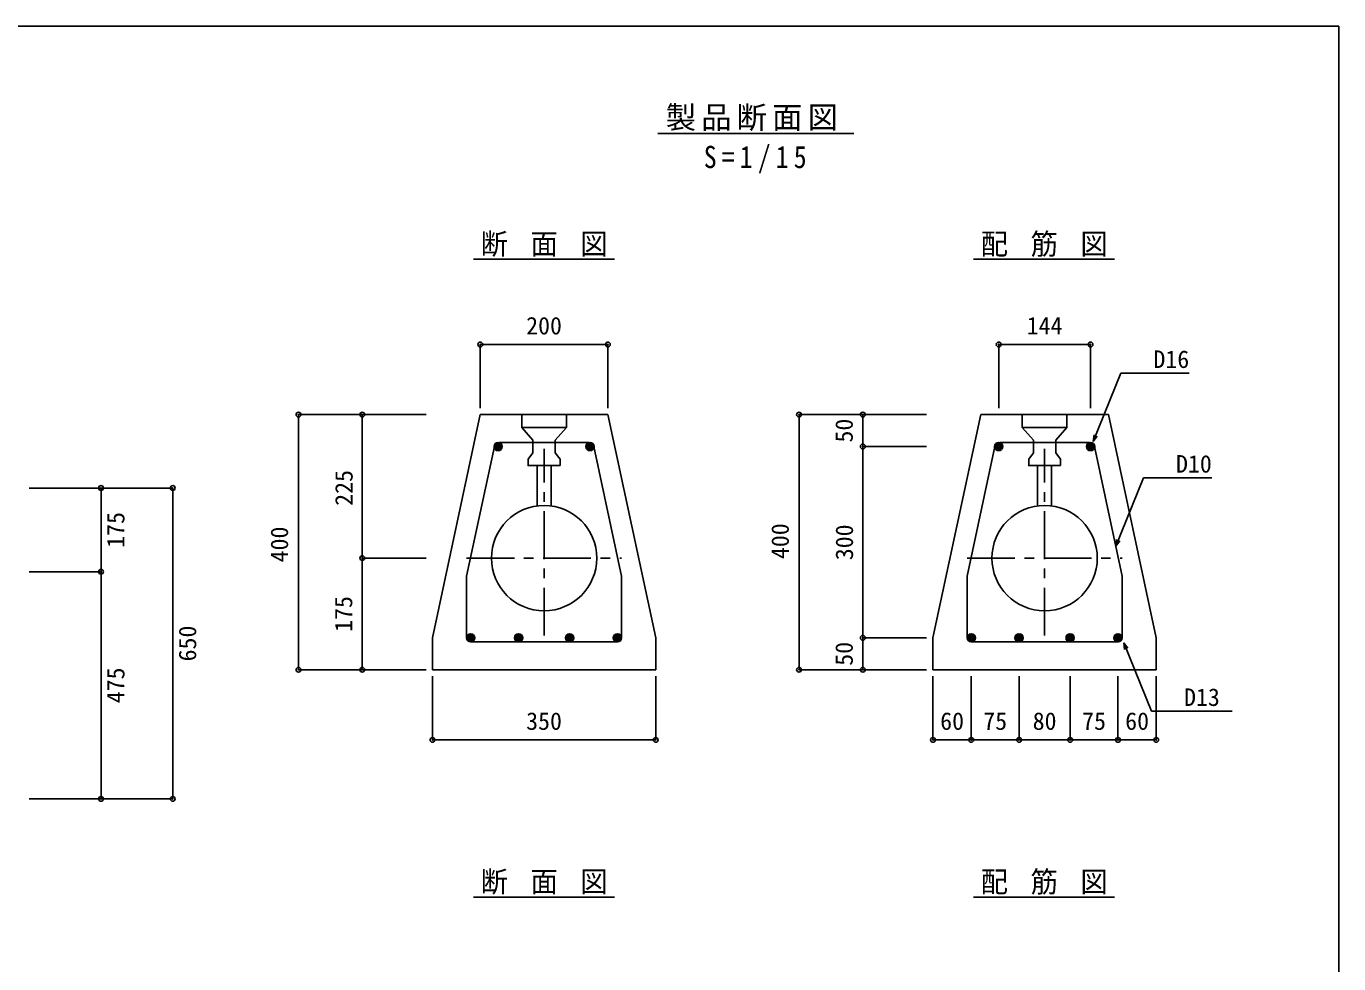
# Model space of a CAD drawing. Units: millimetres at full size, sheet at 1:15, with parts at other scales. Extents: x -2099 to 2101, y -1453 to 1487.
# Drawn here: x 43 to 2101, y 17 to 1487 of the extents above; entities that cross this region are included whole.
import ezdxf
from ezdxf.enums import TextEntityAlignment as Align

# ---------------------------------------------------------------- set-up
doc = ezdxf.new("R2010")
doc.units = ezdxf.units.MM
doc.header["$LTSCALE"] = 15
doc.header["$PDMODE"] = 32
doc.header["$PDSIZE"] = 7.5
doc.linetypes.add('CHAIN1', pattern=[8, 5, -1, 1, -1])
doc.layers.add('0-0', color=7, linetype='Continuous')
doc.layers.add('1-0', color=7, linetype='Continuous')
doc.styles.add('ＭＳ ゴシック', font='')
doc.styles.get('ＭＳ ゴシック').set_extended_font_data('MS Gothic')

msp = doc.modelspace()

# ---------------------------------------------------------------- linework, layer by layer
at = {"layer": '0-0', "color": 5}
msp.add_line((-2099.23, 1486.51), (2100.77, 1486.51), dxfattribs=at)
at = {"layer": '0-0', "color": 3}
for p, q in [((1033.46, 1318.28), (1340.74, 1318.28)), ((744.14, 1121.04), (965.35, 1121.04)), ((1528.08, 1121.04), (1749.29, 1121.04)), ((755.04, 877.53), (680.05, 527.53)), ((955.04, 877.53), (755.04, 877.53)), ((955.04, 877.53), (1030.04, 527.53)), ((1539.71, 877.53), (1464.71, 527.53)), ((1739.71, 877.53), (1539.71, 877.53)), ((1739.71, 877.53), (1814.71, 527.53)), ((680.05, 477.53), (680.05, 527.53)), ((1030.04, 477.53), (1030.04, 527.53)), ((1464.71, 477.53), (1464.71, 527.53)), ((1814.71, 477.53), (1814.71, 527.53)), ((680.05, 477.53), (1030.04, 477.53)), ((1464.71, 477.53), (1814.71, 477.53)), ((744.14, 121.04), (965.35, 121.04)), ((1528.08, 121.04), (1749.29, 121.04))]:
    msp.add_line(p, q, dxfattribs=at)
at = {"layer": '0-0', "color": 4}
for p, q in [((755.04, 987.53), (955.04, 987.53)), ((755.04, 987.53), (755.04, 887.53)), ((955.04, 987.53), (955.04, 887.53)), ((1567.71, 987.53), (1567.71, 887.53)), ((470.05, 877.53), (570.05, 877.53)), ((470.05, 877.53), (470.05, 477.53)), ((570.05, 877.53), (670.05, 877.53)), ((1254.71, 877.53), (1354.71, 877.53)), ((1254.71, 877.53), (1254.71, 477.53)), ((1354.71, 877.53), (1354.71, 827.53)), ((1354.71, 877.53), (1454.71, 877.53)), ((1354.71, 827.53), (1454.71, 827.53)), ((570.05, 652.53), (570.05, 477.53)), ((1354.71, 527.53), (1354.71, 477.53)), ((470.05, 477.53), (570.05, 477.53)), ((570.05, 477.53), (670.05, 477.53)), ((1254.71, 477.53), (1354.71, 477.53)), ((1354.71, 477.53), (1454.71, 477.53)), ((680.05, 367.53), (680.05, 467.53)), ((1030.04, 367.53), (1030.04, 467.53)), ((1464.71, 367.53), (1464.71, 467.53)), ((1524.71, 367.53), (1524.71, 467.53)), ((1599.71, 367.53), (1599.71, 467.53)), ((1679.71, 367.53), (1679.71, 467.53)), ((1754.71, 367.53), (1754.71, 467.53)), ((1814.71, 367.53), (1814.71, 467.53)), ((680.05, 367.53), (1030.04, 367.53)), ((1464.71, 367.53), (1524.71, 367.53)), ((1524.71, 367.53), (1599.71, 367.53)), ((1599.71, 367.53), (1679.71, 367.53)), ((1679.71, 367.53), (1754.71, 367.53)), ((1754.71, 367.53), (1814.71, 367.53))]:
    msp.add_line(p, q, dxfattribs=at)
at = {"layer": '0-0'}
for p, q in [((890.05, 857.53), (890.05, 877.53)), ((1674.71, 857.53), (1674.71, 877.53)), ((820.05, 857.53), (837.55, 837.53)), ((872.55, 837.53), (890.05, 857.53)), ((1604.71, 857.53), (1622.21, 837.53)), ((1657.21, 837.53), (1674.71, 857.53)), ((1715.85, 835.27), (1717.15, 845.69)), ((1715.85, 835.27), (1722.19, 843.64)), ((776.58, 828.21), (783.73, 821.06)), ((776.75, 825.92), (781.44, 821.23)), ((777, 829.91), (785.43, 821.48)), ((777.74, 831.29), (786.81, 822.23)), ((778.75, 832.4), (787.92, 823.23)), ((780, 833.27), (788.79, 824.49)), ((781.55, 833.85), (789.37, 826.03)), ((783.51, 834.01), (789.53, 827.99)), ((837.55, 817.53), (837.55, 837.53)), ((872.55, 817.53), (872.55, 837.53)), ((920.58, 828.21), (927.73, 821.06)), ((920.75, 825.92), (925.44, 821.23)), ((921, 829.91), (929.43, 821.48)), ((921.74, 831.29), (930.81, 822.23)), ((922.75, 832.4), (931.92, 823.23)), ((924, 833.27), (932.79, 824.49)), ((925.55, 833.85), (933.37, 826.03)), ((927.51, 834.01), (933.53, 827.99)), ((1561.25, 828.21), (1568.4, 821.06)), ((1561.42, 825.92), (1566.11, 821.23)), ((1561.67, 829.91), (1570.1, 821.48)), ((1562.41, 831.29), (1571.48, 822.23)), ((1563.42, 832.4), (1572.59, 823.23)), ((1564.67, 833.27), (1573.46, 824.49)), ((1566.21, 833.85), (1574.04, 826.03)), ((1568.18, 834.01), (1574.2, 827.99)), ((1622.21, 817.53), (1622.21, 837.53)), ((1657.21, 817.53), (1657.21, 837.53)), ((1705.25, 828.21), (1712.4, 821.06)), ((1705.42, 825.92), (1710.11, 821.23)), ((1705.67, 829.91), (1714.1, 821.48)), ((1706.41, 831.29), (1715.48, 822.23)), ((1707.42, 832.4), (1716.59, 823.23)), ((1708.67, 833.27), (1717.46, 824.49)), ((1710.21, 833.85), (1718.04, 826.03)), ((1712.18, 834.01), (1718.2, 827.99)), ((837.55, 817.53), (830.05, 807.53)), ((872.55, 817.53), (880.05, 807.53)), ((880.05, 797.53), (880.05, 807.53)), ((1622.21, 817.53), (1614.71, 807.53)), ((1657.21, 817.53), (1664.71, 807.53)), ((1664.71, 797.53), (1664.71, 807.53)), ((844.05, 734.39), (844.05, 797.53)), ((866.05, 734.39), (866.05, 797.53)), ((1628.71, 734.39), (1628.71, 797.53)), ((1650.71, 734.39), (1650.71, 797.53)), ((1751.24, 671.2), (1752.54, 681.62)), ((1751.24, 671.2), (1757.57, 679.58)), ((733.58, 528.21), (740.73, 521.06)), ((733.75, 525.92), (738.44, 521.23)), ((734, 529.91), (742.43, 521.48)), ((734.74, 531.29), (743.81, 522.23)), ((735.75, 532.4), (744.92, 523.23)), ((737, 533.27), (745.79, 524.49)), ((738.55, 533.85), (746.37, 526.03)), ((740.51, 534.01), (746.53, 527.99)), ((808.58, 528.21), (815.73, 521.06)), ((808.75, 525.92), (813.44, 521.23)), ((809, 529.91), (817.43, 521.48)), ((809.74, 531.29), (818.81, 522.23)), ((810.75, 532.4), (819.92, 523.23)), ((812, 533.27), (820.79, 524.49)), ((813.55, 533.85), (821.37, 526.03)), ((815.51, 534.01), (821.53, 527.99)), ((888.58, 528.21), (895.73, 521.06)), ((888.75, 525.92), (893.44, 521.23)), ((889, 529.91), (897.43, 521.48)), ((889.74, 531.29), (898.81, 522.23)), ((890.75, 532.4), (899.92, 523.23)), ((892, 533.27), (900.79, 524.49)), ((893.54, 533.85), (901.37, 526.03)), ((895.51, 534.01), (901.53, 527.99)), ((963.58, 528.21), (970.73, 521.06)), ((963.75, 525.92), (968.44, 521.23)), ((964, 529.91), (972.43, 521.48)), ((964.74, 531.29), (973.81, 522.23)), ((965.75, 532.4), (974.92, 523.23)), ((967, 533.27), (975.79, 524.49)), ((968.54, 533.85), (976.37, 526.03)), ((970.51, 534.01), (976.53, 527.99)), ((1518.25, 528.21), (1525.4, 521.06)), ((1518.42, 525.92), (1523.11, 521.23)), ((1518.67, 529.91), (1527.1, 521.48)), ((1519.41, 531.29), (1528.48, 522.23)), ((1520.42, 532.4), (1529.59, 523.23)), ((1521.67, 533.27), (1530.46, 524.49)), ((1523.21, 533.85), (1531.04, 526.03)), ((1525.18, 534.01), (1531.2, 527.99)), ((1593.25, 528.21), (1600.4, 521.06)), ((1593.42, 525.92), (1598.11, 521.23)), ((1593.67, 529.91), (1602.1, 521.48)), ((1594.41, 531.29), (1603.48, 522.23)), ((1595.42, 532.4), (1604.59, 523.23)), ((1596.67, 533.27), (1605.46, 524.49)), ((1598.21, 533.85), (1606.04, 526.03)), ((1600.18, 534.01), (1606.2, 527.99)), ((1673.25, 528.21), (1680.4, 521.06)), ((1673.41, 525.92), (1678.11, 521.23)), ((1673.67, 529.91), (1682.1, 521.48)), ((1674.41, 531.29), (1683.48, 522.23)), ((1675.42, 532.4), (1684.59, 523.23)), ((1676.67, 533.27), (1685.46, 524.49)), ((1678.21, 533.85), (1686.04, 526.03)), ((1680.18, 534.01), (1686.2, 527.99)), ((1748.25, 528.21), (1755.4, 521.06)), ((1748.41, 525.92), (1753.11, 521.23)), ((1748.67, 529.91), (1757.1, 521.48)), ((1749.41, 531.29), (1758.48, 522.23)), ((1750.42, 532.4), (1759.59, 523.23)), ((1751.67, 533.27), (1760.46, 524.49)), ((1753.21, 533.85), (1761.04, 526.03)), ((1755.18, 534.01), (1761.2, 527.99)), ((1763.82, 519.62), (1807.38, 412.49)), ((1763.82, 519.62), (1770.15, 511.25)), ((1763.82, 519.62), (1765.12, 509.2)), ((1807.38, 412.49), (1933.5, 412.49))]:
    msp.add_line(p, q, dxfattribs=at)
at = {"layer": '0-0', "color": 2}
for p, q in [((777.09, 827.7), (733.55, 624.47)), ((925.17, 834.03), (784.92, 834.03)), ((1561.76, 827.7), (1518.21, 624.47)), ((1709.84, 834.03), (1569.59, 834.03)), ((1717.66, 827.7), (1761.21, 624.47)), ((733.55, 624.47), (733.55, 528.21)), ((1518.21, 624.47), (1518.21, 527.53)), ((1761.21, 624.47), (1761.21, 527.99)), ((740.05, 521.03), (970.73, 521.06)), ((1524.71, 521.03), (1755.4, 521.06))]:
    msp.add_line(p, q, dxfattribs=at)
at = {"layer": '0-0', "color": 4, "linetype": 'CHAIN1'}
for p, q in [((855.05, 531.03), (855.05, 824.03)), ((1639.71, 531.03), (1639.71, 824.03)), ((733.55, 652.53), (976.55, 652.53)), ((1518.21, 652.53), (1761.21, 652.53))]:
    msp.add_line(p, q, dxfattribs=at)
at = {"layer": '0-0', "color": 5}
msp.add_lwpolyline([(-2099.23, 1486.51), (-2099.23, -1453.49), (2100.77, -1453.49), (2100.77, 1486.51)], dxfattribs=at)
at = {"layer": '0-0', "color": 4}
for points in [[(1567.71, 987.53), (1711.71, 987.53), (1711.71, 887.53)], [(570.05, 877.53), (570.05, 652.53), (670.05, 652.53)], [(1354.71, 827.53), (1354.71, 527.53), (1454.71, 527.53)]]:
    msp.add_lwpolyline(points, dxfattribs=at)
at = {"layer": '0-0'}
for points in [[(1715.85, 835.27), (1759.38, 942.41), (1866.52, 942.41)], [(890.05, 857.53), (820.05, 857.53), (820.05, 877.53)], [(1674.71, 857.53), (1604.71, 857.53), (1604.71, 877.53)], [(880.05, 797.53), (830.05, 797.53), (830.05, 807.53)], [(1664.71, 797.53), (1614.71, 797.53), (1614.71, 807.53)], [(1751.24, 671.2), (1794.76, 778.35), (1901.91, 778.35)]]:
    msp.add_lwpolyline(points, dxfattribs=at)
at = {"layer": '0-0', "color": 2}
msp.add_lwpolyline([(933, 827.7), (976.54, 624.47), (976.54, 527.99)], dxfattribs=at)
for centre in [(783.05, 827.53), (927.05, 827.53), (1567.71, 827.53), (1711.71, 827.53), (740.05, 527.53), (815.05, 527.53), (895.04, 527.53), (970.04, 527.53), (1524.71, 527.53), (1599.71, 527.53), (1679.71, 527.53), (1754.71, 527.53)]:
    msp.add_circle(centre, 6.5, dxfattribs=at)
at = {"layer": '0-0', "color": 3}
for centre in [(855.05, 652.53), (1639.71, 652.53)]:
    msp.add_circle(centre, 82.6, dxfattribs=at)
at = {"layer": '0-0', "color": 2}
for centre, start, end in [((784.92, 826.03), 90, 167.9053), ((925.17, 826.03), 12.09475, 90), ((1569.59, 826.03), 90, 167.9053), ((1709.84, 826.03), 12.09475, 90)]:
    msp.add_arc(centre, 8, start, end, dxfattribs=at)
at = {"layer": '0-0', "color": 4}
for p in [(755.04, 987.53), (955.04, 987.53), (1567.71, 987.53), (1711.71, 987.53), (470.05, 877.53), (570.05, 877.53), (1254.71, 877.53), (1354.71, 877.53), (1354.71, 827.53), (570.05, 652.53), (1354.71, 527.53), (470.05, 477.53), (570.05, 477.53), (1254.71, 477.53), (1354.71, 477.53), (680.05, 367.53), (1030.04, 367.53), (1464.71, 367.53), (1524.71, 367.53), (1599.71, 367.53), (1679.71, 367.53), (1754.71, 367.53), (1814.71, 367.53)]:
    msp.add_point(p, dxfattribs=at)
at = {"layer": '1-0', "color": 4}
for p, q in [((160.46, 762.47), (47.96, 762.47)), ((272.96, 762.47), (160.46, 762.47)), ((160.46, 762.47), (160.46, 631.22)), ((272.96, 762.47), (272.96, 274.97)), ((160.46, 631.22), (47.96, 631.22)), ((160.46, 631.22), (160.46, 274.97)), ((160.46, 274.97), (47.96, 274.97)), ((272.96, 274.97), (160.46, 274.97))]:
    msp.add_line(p, q, dxfattribs=at)
for p in [(160.46, 762.47), (272.96, 762.47), (160.46, 631.22), (160.46, 274.97), (272.96, 274.97)]:
    msp.add_point(p, dxfattribs=at)

# ---------------------------------------------------------------- texts
at = {"layer": '0-0', "color": 4, "style": 'ＭＳ ゴシック'}
for s, p in [('200', (826.92, 995.03)), ('144', (1611.59, 995.03)), ('D16', (1810.27, 942.41)), ('D10', (1845.66, 778.35)), ('D13', (1858.27, 412.52)), ('350', (826.92, 375.03)), ('60', (1475.96, 375.03)), ('75', (1543.46, 375.03)), ('80', (1620.96, 375.03)), ('75', (1698.46, 375.03)), ('60', (1765.96, 375.03))]:
    msp.add_text(s, height=27.49, dxfattribs=at).set_placement(p, align=Align.BOTTOM_LEFT)
for s, p in [('50', (1347.21, 833.78)), ('225', (563.18, 734.54)), ('400', (462.03, 645.89)), ('400', (1246.98, 651.04)), ('300', (1347.6, 649.25)), ('175', (562.55, 536.9)), ('50', (1347.21, 483.78))]:
    msp.add_text(s, height=27.49, rotation=90, dxfattribs=at).set_placement(p, align=Align.BOTTOM_LEFT)
at = {"layer": '0-0', "attachment_point": 7, "style": 'ＭＳ ゴシック'}
for s, insert, char_height in [('\\T1.17;製品断面図', (1045.7, 1322.03), 34.84), ('\\T1.4;\\W0.85;S=1/15', (1105.41, 1255.63), 34.84), ('\\T1.22;\\W0.95;断\\~面\\~図', (755.56, 1124.76), 32.99), ('\\T1.22;\\W0.95;配\\~筋\\~図', (1539.49, 1124.76), 32.99), ('\\T1.22;\\W0.95;断\\~面\\~図', (755.56, 124.76), 32.99), ('\\T1.22;\\W0.95;配\\~筋\\~図', (1539.49, 124.76), 32.99)]:
    msp.add_mtext(s, dxfattribs=dict(at, insert=insert, char_height=char_height))
at = {"layer": '1-0', "color": 4, "style": 'ＭＳ ゴシック'}
for s, p in [('175', (205.46, 668.72)), ('650', (317.96, 490.6)), ('475', (205.46, 424.97))]:
    msp.add_text(s, height=27.49, rotation=90, dxfattribs=at).set_placement(p, align=Align.BOTTOM_LEFT)

doc.saveas('drawing.dxf')
